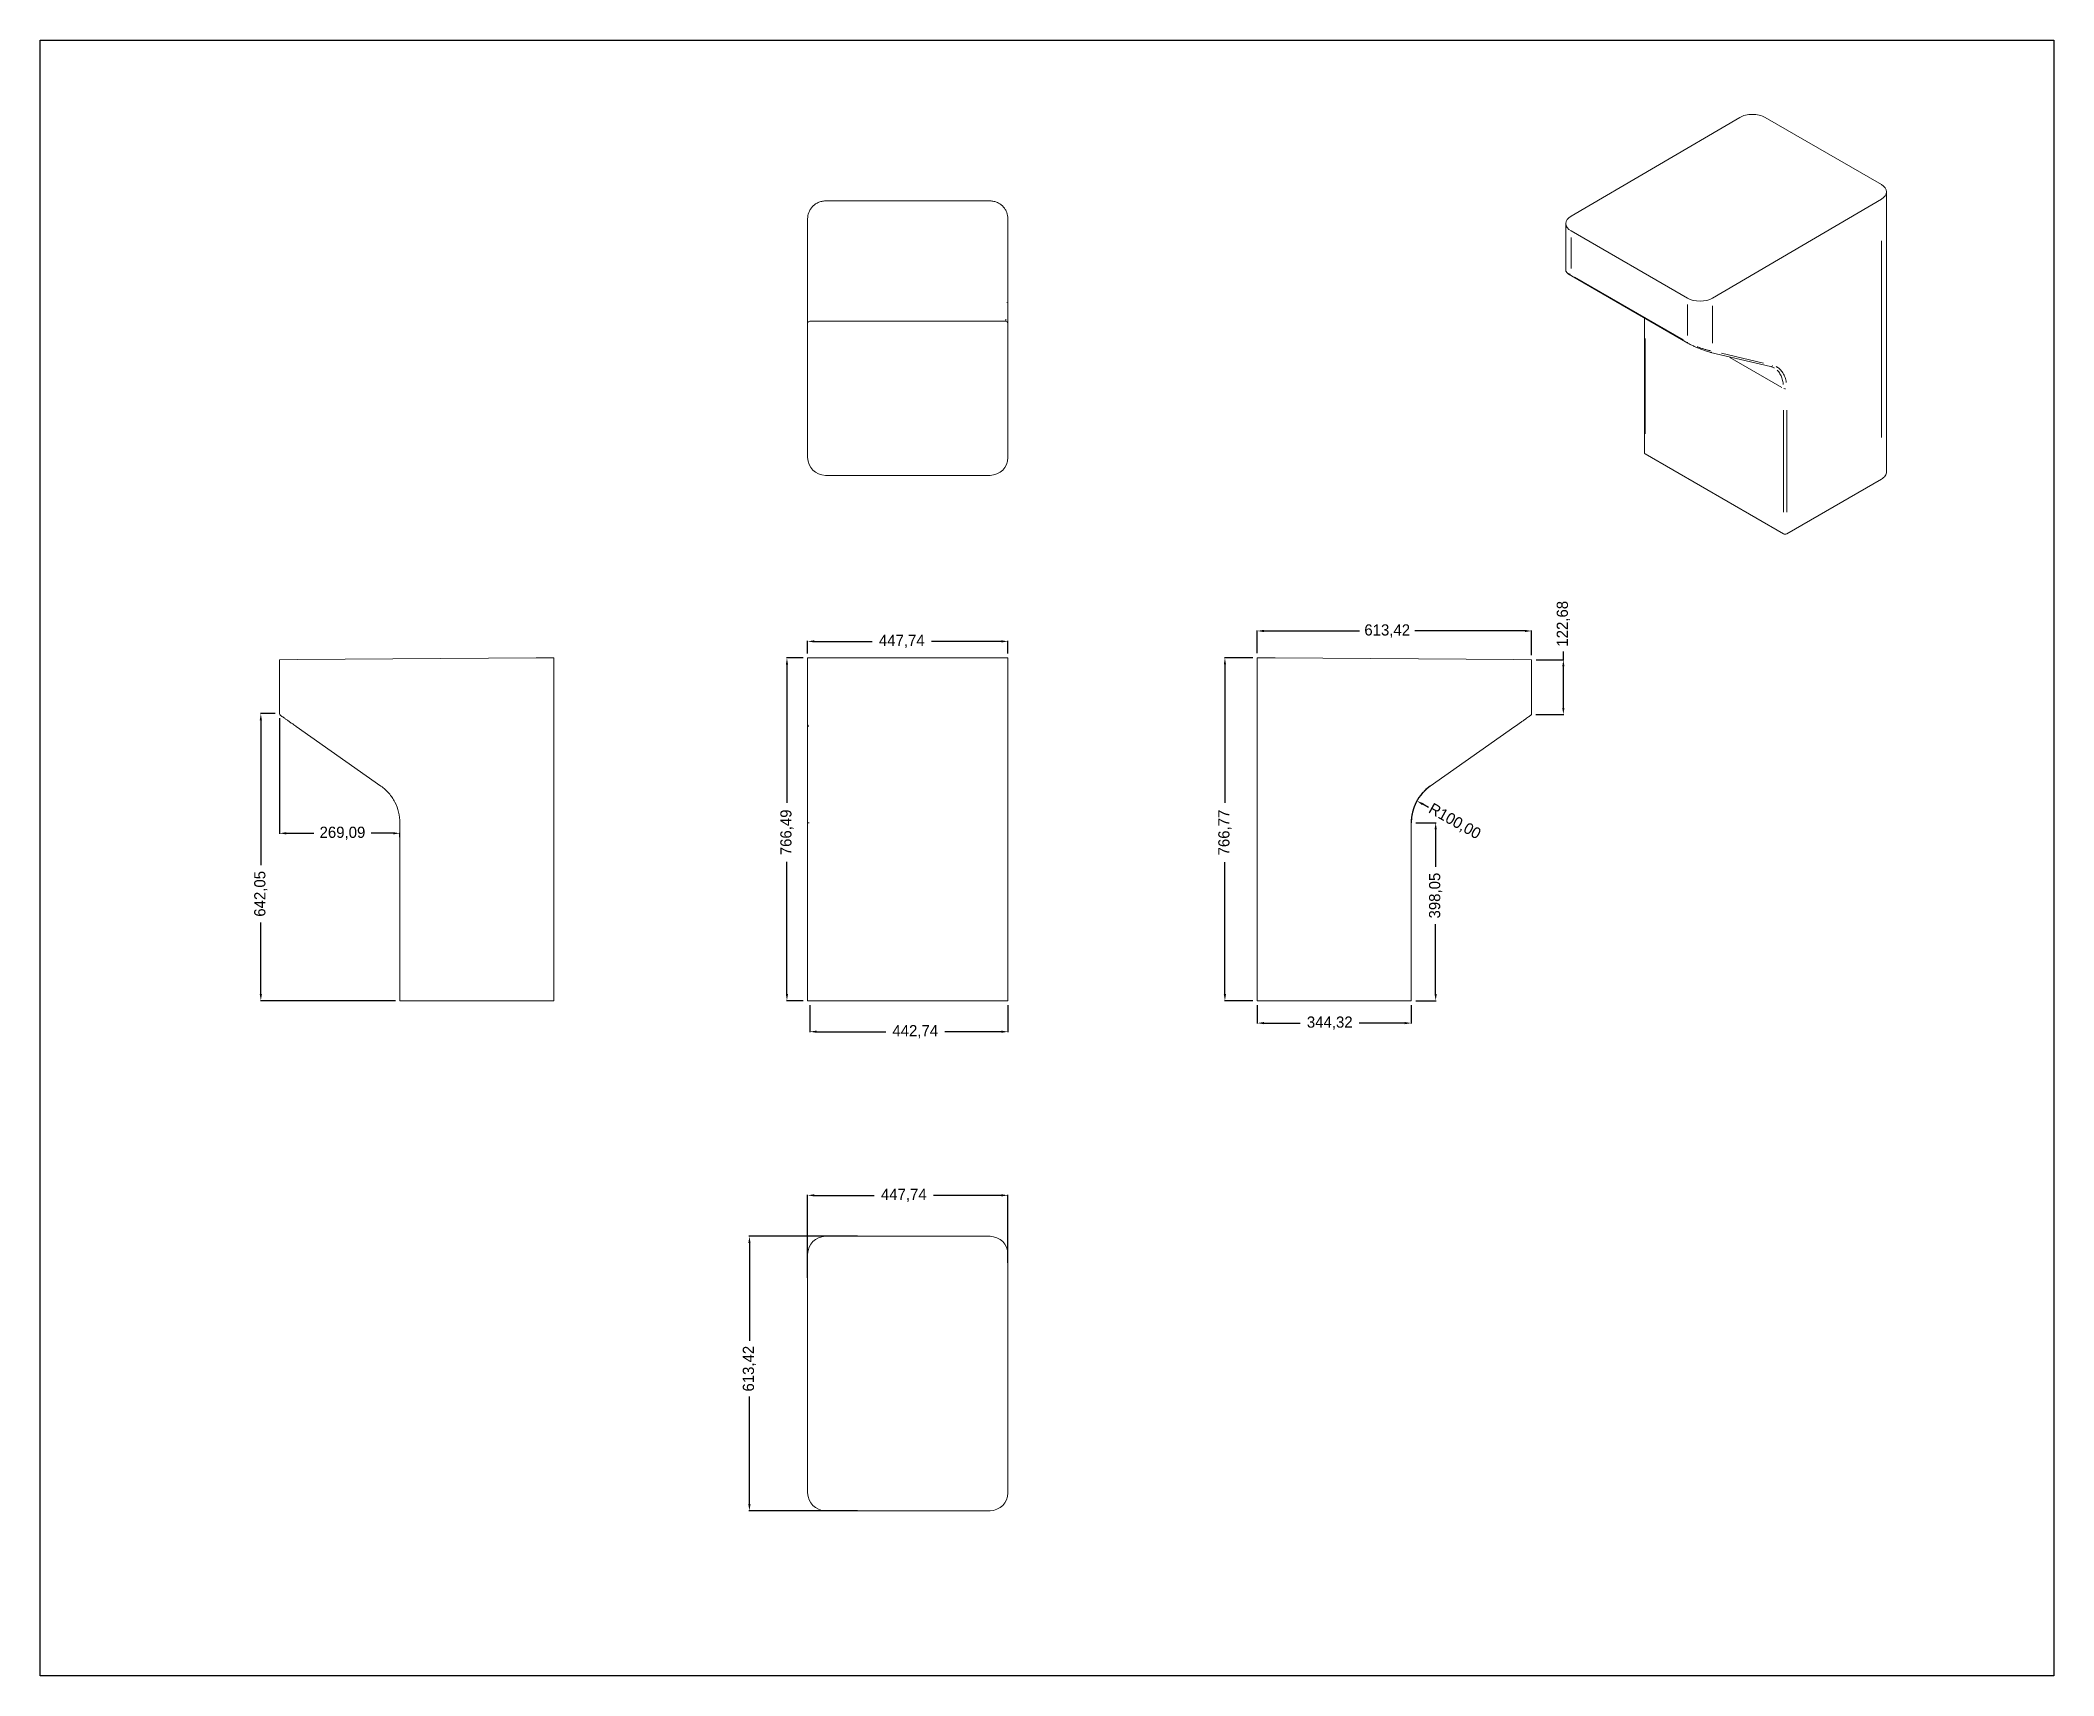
# Model space of a CAD drawing. Header units: millimetres. Extents: x 1819 to 6321, y 1509 to 5165.
import ezdxf

# ---------------------------------------------------------------- set-up
doc = ezdxf.new("R2010")
doc.units = ezdxf.units.MM
doc.header["$PDSIZE"] = -1
doc.dimstyles.new('ISO-25', dxfattribs={"dimtxt": 2.5, "dimasz": 2.5, "dimexe": 1.25, "dimexo": 0.625, "dimtad": 1, "dimtxsty": 'Standard', "dimcen": 2.5, "dimadec": 0, "dimazin": 0, "dimtfac": 1, "dimtmove": 0, "dimatfit": 3, "dimfxl": 1, "dimarcsym": 0})

# ---------------------------------------------------------------- blocks, each defined once
blk = doc.blocks.new('*D1')
at = {"color": 0, "lineweight": -2}
for p, q in [((3524.8, 3784.7), (3487.5, 3784.7)), ((3488.5, 3769.7), (3488.5, 3460.8)), ((3488.5, 3033.2), (3488.5, 3328.6)), ((3524.8, 3018.2), (3487.5, 3018.2))]:
    blk.add_line(p, q, dxfattribs=at)
at = {"color": 0}
for points in [[(3486, 3769.7), (3491, 3769.7), (3488.5, 3784.7)], [(3486, 3033.2), (3491, 3033.2), (3488.5, 3018.2)]]:
    blk.add_solid(points, dxfattribs=at)
at = {"layer": 'Defpoints', "color": 0}
for p in [(3534.8, 3784.7), (3488.5, 3018.2), (3534.8, 3018.2)]:
    blk.add_point(p, dxfattribs=at)
at = {"color": 0, "insert": (3488.5, 3394.7), "char_height": 25, "attachment_point": 5, "rotation": 90}
blk.add_mtext('766,49', dxfattribs=at)
blk = doc.blocks.new('*D2')
at = {"color": 0, "lineweight": -2}
for p, q in [((3534.8, 3794.7), (3534.8, 3822.6)), ((3549.8, 3821.6), (3679.2, 3821.6)), ((3967.6, 3821.6), (3811.4, 3821.6)), ((3982.6, 3794.7), (3982.6, 3822.6))]:
    blk.add_line(p, q, dxfattribs=at)
at = {"color": 0}
for points in [[(3549.8, 3824.1), (3549.8, 3819.1), (3534.8, 3821.6)], [(3967.6, 3824.1), (3967.6, 3819.1), (3982.6, 3821.6)]]:
    blk.add_solid(points, dxfattribs=at)
at = {"layer": 'Defpoints', "color": 0}
for p in [(3534.8, 3821.6), (3534.8, 3784.7), (3982.6, 3784.7)]:
    blk.add_point(p, dxfattribs=at)
at = {"color": 0, "insert": (3745.3, 3821.6), "char_height": 25, "attachment_point": 5}
blk.add_mtext('447,74', dxfattribs=at)
blk = doc.blocks.new('*D3')
at = {"color": 0, "lineweight": -2}
for p, q in [((4530, 3785), (4466.7, 3785)), ((4467.7, 3770), (4467.7, 3460.4)), ((4467.7, 3033.2), (4467.7, 3328.2)), ((4530, 3018.2), (4466.7, 3018.2))]:
    blk.add_line(p, q, dxfattribs=at)
at = {"color": 0}
for points in [[(4465.2, 3770), (4470.2, 3770), (4467.7, 3785)], [(4465.2, 3033.2), (4470.2, 3033.2), (4467.7, 3018.2)]]:
    blk.add_solid(points, dxfattribs=at)
at = {"layer": 'Defpoints', "color": 0}
for p in [(4540, 3785), (4467.7, 3018.2), (4540, 3018.2)]:
    blk.add_point(p, dxfattribs=at)
at = {"color": 0, "insert": (4467.7, 3394.3), "char_height": 25, "attachment_point": 5, "rotation": 90}
blk.add_mtext('766,77', dxfattribs=at)
blk = doc.blocks.new('*D4')
at = {"color": 0, "lineweight": -2}
for p, q in [((4540, 3795), (4540, 3845.9)), ((4555, 3844.9), (4768.7, 3844.9)), ((5138.4, 3844.9), (4892.5, 3844.9)), ((5153.4, 3790.6), (5153.4, 3845.9))]:
    blk.add_line(p, q, dxfattribs=at)
at = {"color": 0}
for points in [[(4555, 3847.4), (4555, 3842.4), (4540, 3844.9)], [(5138.4, 3847.4), (5138.4, 3842.4), (5153.4, 3844.9)]]:
    blk.add_solid(points, dxfattribs=at)
at = {"layer": 'Defpoints', "color": 0}
for p in [(4540, 3844.9), (4540, 3785), (5153.4, 3780.6)]:
    blk.add_point(p, dxfattribs=at)
at = {"color": 0, "insert": (4830.6, 3844.9), "char_height": 25, "attachment_point": 5}
blk.add_mtext('613,42', dxfattribs=at)
blk = doc.blocks.new('*D5')
at = {"color": 0, "lineweight": -2}
for p, q in [((4540, 3008.2), (4540, 2967.3)), ((4884.3, 3008.2), (4884.3, 2967.3)), ((4555, 2968.3), (4635.9, 2968.3)), ((4869.3, 2968.3), (4768.2, 2968.3))]:
    blk.add_line(p, q, dxfattribs=at)
at = {"color": 0}
for points in [[(4555, 2970.8), (4555, 2965.8), (4540, 2968.3)], [(4869.3, 2970.8), (4869.3, 2965.8), (4884.3, 2968.3)]]:
    blk.add_solid(points, dxfattribs=at)
at = {"layer": 'Defpoints', "color": 0}
for p in [(4540, 3018.2), (4884.3, 3018.2), (4540, 2968.3)]:
    blk.add_point(p, dxfattribs=at)
at = {"color": 0, "insert": (4702.1, 2968.3), "char_height": 25, "attachment_point": 5}
blk.add_mtext('344,32', dxfattribs=at)
blk = doc.blocks.new('*D6')
at = {"color": 0, "lineweight": -2}
for p, q in [((5224.4, 3780.6), (5224.4, 3799)), ((5163.4, 3780.6), (5225.4, 3780.6)), ((5224.4, 3673), (5224.4, 3765.6)), ((5162.8, 3658), (5225.4, 3658))]:
    blk.add_line(p, q, dxfattribs=at)
at = {"color": 0}
for points in [[(5221.9, 3765.6), (5226.9, 3765.6), (5224.4, 3780.6)], [(5221.9, 3673), (5226.9, 3673), (5224.4, 3658)]]:
    blk.add_solid(points, dxfattribs=at)
at = {"layer": 'Defpoints', "color": 0}
for p in [(5153.4, 3780.6), (5152.8, 3658), (5224.4, 3658)]:
    blk.add_point(p, dxfattribs=at)
at = {"color": 0, "insert": (5224.4, 3861), "char_height": 25, "attachment_point": 5, "rotation": 90}
blk.add_mtext('122,68', dxfattribs=at)
blk = doc.blocks.new('*D7')
at = {"color": 0, "lineweight": -2}
for p, q in [((4894.3, 3416.3), (4939.9, 3416.3)), ((4938.9, 3401.3), (4938.9, 3317.4)), ((4938.9, 3033.2), (4938.9, 3189.3)), ((4894.3, 3018.2), (4939.9, 3018.2))]:
    blk.add_line(p, q, dxfattribs=at)
at = {"color": 0}
for points in [[(4936.4, 3401.3), (4941.4, 3401.3), (4938.9, 3416.3)], [(4936.4, 3033.2), (4941.4, 3033.2), (4938.9, 3018.2)]]:
    blk.add_solid(points, dxfattribs=at)
at = {"layer": 'Defpoints', "color": 0}
for p in [(4884.3, 3416.3), (4938.9, 3416.3), (4884.3, 3018.2)]:
    blk.add_point(p, dxfattribs=at)
at = {"color": 0, "insert": (4938.9, 3253.3), "char_height": 25, "attachment_point": 5, "rotation": 90}
blk.add_mtext('398,05', dxfattribs=at)
blk = doc.blocks.new('*D8')
at = {"color": 0, "lineweight": -2}
for p, q in [((2354.1, 3650.3), (2354.1, 3391.6)), ((2369.1, 3392.6), (2430.6, 3392.6)), ((2608.2, 3392.6), (2558.7, 3392.6)), ((2623.2, 3384), (2623.2, 3393.6))]:
    blk.add_line(p, q, dxfattribs=at)
at = {"color": 0}
for points in [[(2369.1, 3395.1), (2369.1, 3390.1), (2354.1, 3392.6)], [(2608.2, 3395.1), (2608.2, 3390.1), (2623.2, 3392.6)]]:
    blk.add_solid(points, dxfattribs=at)
at = {"layer": 'Defpoints', "color": 0}
for p in [(2354.1, 3660.3), (2623.2, 3392.6), (2623.2, 3374)]:
    blk.add_point(p, dxfattribs=at)
at = {"color": 0, "insert": (2494.7, 3392.6), "char_height": 25, "attachment_point": 5}
blk.add_mtext('269,09', dxfattribs=at)
blk = doc.blocks.new('*D9')
at = {"color": 0, "lineweight": -2}
for p, q in [((3534.8, 2399.2), (3534.8, 2584.3)), ((3549.8, 2583.3), (3683.7, 2583.3)), ((3967.6, 2583.3), (3815.9, 2583.3)), ((3982.6, 2432.6), (3982.6, 2584.3))]:
    blk.add_line(p, q, dxfattribs=at)
at = {"color": 0}
for points in [[(3549.8, 2585.8), (3549.8, 2580.8), (3534.8, 2583.3)], [(3967.6, 2585.8), (3967.6, 2580.8), (3982.6, 2583.3)]]:
    blk.add_solid(points, dxfattribs=at)
at = {"layer": 'Defpoints', "color": 0}
for p in [(3534.8, 2583.3), (3534.8, 2389.2), (3982.6, 2422.6)]:
    blk.add_point(p, dxfattribs=at)
at = {"color": 0, "insert": (3749.8, 2583.3), "char_height": 25, "attachment_point": 5}
blk.add_mtext('447,74', dxfattribs=at)
blk = doc.blocks.new('*D10')
at = {"color": 0, "lineweight": -2}
for p, q in [((3646.6, 2491.7), (3403.6, 2491.7)), ((3404.6, 2476.7), (3404.6, 2257.7)), ((3404.6, 1893.3), (3404.6, 2133.8)), ((3646.6, 1878.3), (3403.6, 1878.3))]:
    blk.add_line(p, q, dxfattribs=at)
at = {"color": 0}
for points in [[(3402.1, 2476.7), (3407.1, 2476.7), (3404.6, 2491.7)], [(3402.1, 1893.3), (3407.1, 1893.3), (3404.6, 1878.3)]]:
    blk.add_solid(points, dxfattribs=at)
at = {"layer": 'Defpoints', "color": 0}
for p in [(3656.6, 2491.7), (3404.6, 1878.3), (3656.6, 1878.3)]:
    blk.add_point(p, dxfattribs=at)
at = {"color": 0, "insert": (3404.6, 2195.8), "char_height": 25, "attachment_point": 5, "rotation": 90}
blk.add_mtext('613,42', dxfattribs=at)
blk = doc.blocks.new('*D11')
at = {"color": 0, "lineweight": -2}
blk.add_line((4923.2, 3450.4), (4910.1, 3457.7), dxfattribs=at)
at = {"color": 0}
blk.add_solid([(4911.3, 3459.9), (4908.9, 3455.5), (4897, 3465)], dxfattribs=at)
at = {"layer": 'Defpoints', "color": 0}
for p in [(4897, 3465), (4984.3, 3416.3)]:
    blk.add_point(p, dxfattribs=at)
at = {"color": 0, "insert": (4980.9, 3418.2), "char_height": 25, "attachment_point": 5, "rotation": 330.8118}
blk.add_mtext('R100,00', dxfattribs=at)
blk = doc.blocks.new('*D12')
at = {"color": 0, "lineweight": -2}
for p, q in [((2344.1, 3660.3), (2311.2, 3660.3)), ((2312.2, 3645.3), (2312.2, 3321.3)), ((2312.2, 3033.2), (2312.2, 3193.3)), ((2613.2, 3018.2), (2311.2, 3018.2))]:
    blk.add_line(p, q, dxfattribs=at)
at = {"color": 0}
for points in [[(2309.7, 3645.3), (2314.7, 3645.3), (2312.2, 3660.3)], [(2309.7, 3033.2), (2314.7, 3033.2), (2312.2, 3018.2)]]:
    blk.add_solid(points, dxfattribs=at)
at = {"layer": 'Defpoints', "color": 0}
for p in [(2312.2, 3660.3), (2354.1, 3660.3), (2623.2, 3018.2)]:
    blk.add_point(p, dxfattribs=at)
at = {"color": 0, "insert": (2312.2, 3257.3), "char_height": 25, "attachment_point": 5, "rotation": 90}
blk.add_mtext('642,05', dxfattribs=at)
blk = doc.blocks.new('*D13')
at = {"color": 0, "lineweight": -2}
for p, q in [((3539.8, 3008.2), (3539.8, 2948.1)), ((3982.6, 3008.2), (3982.6, 2948.1)), ((3554.8, 2949.1), (3709.3, 2949.1)), ((3967.6, 2949.1), (3841.5, 2949.1))]:
    blk.add_line(p, q, dxfattribs=at)
at = {"color": 0}
for points in [[(3554.8, 2951.6), (3554.8, 2946.6), (3539.8, 2949.1)], [(3967.6, 2951.6), (3967.6, 2946.6), (3982.6, 2949.1)]]:
    blk.add_solid(points, dxfattribs=at)
at = {"layer": 'Defpoints', "color": 0}
for p in [(3539.8, 3018.2), (3982.6, 3018.2), (3982.6, 2949.1)]:
    blk.add_point(p, dxfattribs=at)
at = {"color": 0, "insert": (3775.4, 2949.1), "char_height": 25, "attachment_point": 5}
blk.add_mtext('442,74', dxfattribs=at)

msp = doc.modelspace()

# ---------------------------------------------------------------- linework, layer by layer
at = {"color": 7, "linetype": 'Continuous', "lineweight": 15}
for p, q in [((5618.805, 4992.787), (5241.623, 4771.962)), ((5935.405, 4842.904), (5675.373, 4993.018)), ((5947.121, 4200.477), (5947.121, 4826.509)), ((3574.821, 4806.192), (3942.561, 4806.192)), ((5558.223, 4589.193), (5935.405, 4810.017)), ((3534.821, 4576.638), (3534.821, 4766.192)), ((3982.561, 4766.192), (3982.561, 4576.638)), ((5229.907, 4755.471), (5229.907, 4651.194)), ((5501.655, 4588.962), (5241.623, 4739.075)), ((5242.659, 4638.492), (5502.69, 4488.378)), ((3534.821, 4232.776), (3534.821, 4532.099)), ((3539.821, 4537.099), (3977.561, 4537.099)), ((3982.561, 4532.099), (3982.561, 4232.776)), ((5405.687, 4544.377), (5405.687, 4242.693)), ((5502.69, 4488.378), (5502.746, 4488.347)), ((5553.539, 4467.714), (5687.574, 4436.08)), ((5695.945, 4432.739), (5695.77, 4432.852)), ((5407.151, 4240.652), (5716.681, 4061.964)), ((3942.561, 4192.776), (3574.821, 4192.776)), ((5723.752, 4061.964), (5935.405, 4184.149)), ((2394.099, 3780.928), (2927.515, 3784.702)), ((2927.515, 3784.702), (2967.515, 3784.985)), ((2967.515, 3784.985), (2967.515, 3018.215)), ((3534.821, 3784.702), (3534.821, 3780.928)), ((3942.561, 3784.985), (3574.821, 3784.985)), ((3982.561, 3780.928), (3982.561, 3784.702)), ((4539.976, 3018.215), (4539.976, 3784.985)), ((4539.976, 3784.985), (4579.976, 3784.702)), ((4579.976, 3784.702), (5113.392, 3780.928)), ((2354.099, 3780.645), (2394.099, 3780.928)), ((2354.099, 3660.266), (2354.099, 3780.645)), ((3534.821, 3635.616), (3534.821, 3780.928)), ((3982.561, 3780.928), (3982.561, 3635.616)), ((5113.392, 3780.928), (5153.392, 3780.645)), ((5153.392, 3780.645), (5153.392, 3660.266)), ((2580.774, 3498.025), (2391.22, 3631.528)), ((3534.821, 3502.113), (3534.821, 3635.616)), ((3982.561, 3635.616), (3982.561, 3502.113)), ((5116.271, 3631.528), (4926.717, 3498.025)), ((2623.192, 3018.215), (2623.192, 3416.267)), ((3534.821, 3018.215), (3534.821, 3416.267)), ((3982.561, 3416.267), (3982.561, 3018.215)), ((4884.299, 3416.267), (4884.299, 3018.215)), ((2628.192, 3018.215), (2623.192, 3018.215)), ((2628.192, 3018.215), (2927.515, 3018.215)), ((2967.515, 3018.215), (2927.515, 3018.215)), ((3539.821, 3018.215), (3534.821, 3018.215)), ((3539.821, 3018.215), (3977.561, 3018.215)), ((3982.561, 3018.215), (3977.561, 3018.215)), ((4579.976, 3018.215), (4539.976, 3018.215)), ((4579.976, 3018.215), (4879.299, 3018.215)), ((4884.299, 3018.215), (4879.299, 3018.215)), ((3942.561, 2491.733), (3574.821, 2491.733)), ((3534.821, 2451.733), (3534.821, 1918.317)), ((3982.561, 1918.317), (3982.561, 2451.733)), ((3942.561, 1878.317), (3574.821, 1878.317))]:
    msp.add_line(p, q, dxfattribs=at)
at = {"color": 8, "linetype": 'Continuous', "lineweight": 15}
for p, q in [((3942.561, 4806.173), (3942.561, 4805.873)), ((5241.623, 4724.472), (5241.623, 4655.383)), ((5935.405, 4277.128), (5935.405, 4717.038)), ((5249.891, 4636.008), (5493.387, 4495.441)), ((5501.655, 4505.27), (5501.655, 4574.359)), ((5558.223, 4571.565), (5558.223, 4488.167)), ((5407.151, 4498.536), (5407.151, 4285.648)), ((5578.301, 4465.801), (5672.18, 4443.644)), ((5596.9, 4456.138), (5712.747, 4389.261)), ((5695.752, 4432.863), (5695.665, 4432.919)), ((5716.681, 4110.25), (5716.681, 4338.704)), ((5723.752, 4338.704), (5723.752, 4110.25)), ((3534.974, 3416.267), (3537.907, 3416.267))]:
    msp.add_line(p, q, dxfattribs=at)
msp.add_lwpolyline([(1819.068, 5165.377), (6320.79, 5165.377), (6320.79, 1509.436), (1819.068, 1509.436)], close=True)
at = {"color": 7, "linetype": 'Continuous', "lineweight": 15, "flags": 128}
for points in [[(5242.659, 4638.492), (5242.495, 4638.599), (5242.346, 4638.724)], [(5947.121, 4200.477), (5946.928, 4198.214), (5946.353, 4195.972), (5945.399, 4193.774), (5944.076, 4191.64), (5942.398, 4189.592), (5940.38, 4187.648), (5938.042, 4185.828), (5935.405, 4184.149)]]:
    msp.add_lwpolyline(points, dxfattribs=at)
at = {"color": 8, "linetype": 'Continuous', "lineweight": 15}
for centre, radius, start, end in [((5244.163, 4640.47), 2.52, 183.675555, 217.215707), ((3979.602, 4576.034), 3.087, 21.763488, 76.17931), ((5504.187, 4490.344), 2.511, 183.198683, 220.197462), ((5687.951, 4440.431), 4.508, 293.979109, 330.211319), ((5720.141, 4393.506), 7.381, 247.825648, 278.188537)]:
    msp.add_arc(centre, radius, start, end, dxfattribs=at)
at = {"color": 7, "linetype": 'Continuous', "lineweight": 15}
for centre, radius, start, end in [((3539.821, 4532.099), 5, 90, 180.000001), ((3977.561, 4532.099), 5, 359.999999, 90), ((3574.821, 4232.776), 40, 180, 270), ((3942.561, 4232.776), 40, 270, 0), ((5408.189, 4242.942), 2.515, 185.694798, 245.625342), ((5720.216, 4068.788), 7.685, 242.609672, 297.390328), ((2359.099, 3660.266), 5, 180, 234.842922), ((5148.392, 3660.266), 5, 305.157078, 360), ((3574.821, 2451.733), 40, 90, 180), ((3942.561, 2451.733), 40, 0, 90), ((3574.821, 1918.317), 40, 180, 270), ((3942.561, 1918.317), 40, 270, 0)]:
    msp.add_arc(centre, radius, start, end, dxfattribs=at)
msp.add_arc((4984.299, 3416.267), 100, 125.157078, 179.999987)
for centre, major_axis, ratio, start_param, end_param in [((5647.089, 4976.458), (40, 0.247), 0.5813583, 0.78181065, 2.35260698), ((5907.121, 4826.345), (40, 0.247), 0.5813583, 5.49419963, 7.06499596), ((5269.907, 4755.634), (40, 0.247), 0.5813583, 2.35260698, 3.92340331), ((5529.939, 4605.521), (40, 0.247), 0.5813583, 3.92340331, 5.49419963), ((3574.821, 3784.702), (40, 0), 0.00707547, 1.57079633, 3.14159265), ((3942.561, 3784.702), (40, 0), 0.00707547, 0, 1.57079633)]:
    msp.add_ellipse(centre, major_axis=major_axis, ratio=ratio, start_param=start_param, end_param=end_param, dxfattribs=at)
for points, knots in [([(3574.821, 4806.192), (3571.897, 4806.191), (3568.991, 4805.87), (3564.765, 4804.934), (3563.379, 4804.547), (3560.679, 4803.637), (3559.366, 4803.113), (3555.557, 4801.359), (3553.191, 4799.944), (3548.861, 4796.742), (3546.9, 4794.955), (3543.431, 4791.122), (3541.918, 4789.074), (3539.326, 4784.8), (3538.248, 4782.574), (3535.67, 4775.736), (3534.824, 4770.961), (3534.821, 4766.192)], [0, 0, 0, 0, 0.125, 0.125, 0.1875, 0.1875, 0.25, 0.25, 0.375, 0.375, 0.5, 0.5, 0.625, 0.625, 0.75, 0.75, 1, 1, 1, 1]), ([(3982.561, 4766.192), (3982.558, 4770.961), (3981.712, 4775.736), (3979.134, 4782.574), (3978.056, 4784.8), (3975.464, 4789.074), (3973.951, 4791.122), (3970.482, 4794.955), (3968.521, 4796.742), (3964.191, 4799.944), (3961.825, 4801.359), (3958.016, 4803.113), (3956.703, 4803.637), (3954.003, 4804.547), (3952.617, 4804.934), (3948.391, 4805.87), (3945.484, 4806.191), (3942.561, 4806.192)], [0, 0, 0, 0, 0.25, 0.25, 0.375, 0.375, 0.5, 0.5, 0.625, 0.625, 0.75, 0.75, 0.8125, 0.8125, 0.875, 0.875, 1, 1, 1, 1]), ([(5229.905, 4651.216), (5229.918, 4650.936), (5229.95, 4650.26), (5230.192, 4649.339), (5230.681, 4648.21), (5231.563, 4646.895), (5232.981, 4645.334), (5234.851, 4643.716), (5237.066, 4642.073), (5239.446, 4640.471), (5241.358, 4639.319), (5242.347, 4638.723)], [0, 0, 0, 0, 0.05139941, 0.12420248, 0.21843188, 0.33377693, 0.46985475, 0.62663649, 0.7425323, 0.86694717, 1, 1, 1, 1]), ([(3534.821, 4532.099), (3534.821, 4532.1), (3534.821, 4532.101), (3534.821, 4532.116), (3534.821, 4532.14), (3534.821, 4532.176), (3534.821, 4532.223), (3534.821, 4532.28), (3534.821, 4532.347), (3534.821, 4532.425), (3534.821, 4532.514), (3534.821, 4532.614), (3534.821, 4532.724), (3534.821, 4532.925), (3534.821, 4533.254), (3534.821, 4533.77), (3534.821, 4534.379), (3534.821, 4535.312), (3534.821, 4536.706), (3534.821, 4538.734), (3534.821, 4541.113), (3534.821, 4543.836), (3534.821, 4546.898), (3534.821, 4550.284), (3534.821, 4553.979), (3534.821, 4557.969), (3534.821, 4561.53), (3534.821, 4564.511), (3534.821, 4566.812), (3534.821, 4569.176), (3534.821, 4571.198), (3534.821, 4572.845), (3534.821, 4574.095), (3534.821, 4575.358), (3534.821, 4576.211), (3534.821, 4576.638)], [0, 0, 0, 0, 0.010388179, 0.02077809, 0.03117081, 0.041567417, 0.051968988, 0.062376598, 0.072791318, 0.083214221, 0.093646373, 0.104088842, 0.114542688, 0.12500897, 0.156237999, 0.187512465, 0.218753057, 0.250020277, 0.31252274, 0.375022543, 0.437516468, 0.500004746, 0.562493024, 0.62498695, 0.687486752, 0.749989215, 0.812490102, 0.843759093, 0.874993597, 0.906269529, 0.937493841, 0.953146037, 0.968778692, 0.984395459, 1, 1, 1, 1]), ([(3982.561, 4576.638), (3982.561, 4576.354), (3982.561, 4575.785), (3982.561, 4574.94), (3982.561, 4574.101), (3982.561, 4573.268), (3982.561, 4572.441), (3982.561, 4571.619), (3982.561, 4570.804), (3982.561, 4569.995), (3982.561, 4569.193), (3982.561, 4568.396), (3982.561, 4567.605), (3982.561, 4566.302), (3982.561, 4564.511), (3982.561, 4562.275), (3982.561, 4560.105), (3982.561, 4557.305), (3982.561, 4553.979), (3982.561, 4550.284), (3982.561, 4546.898), (3982.561, 4543.836), (3982.561, 4541.113), (3982.561, 4538.734), (3982.561, 4536.706), (3982.561, 4535.034), (3982.561, 4533.943), (3982.561, 4533.254), (3982.561, 4532.831), (3982.561, 4532.501), (3982.561, 4532.305), (3982.561, 4532.196), (3982.561, 4532.139), (3982.561, 4532.104), (3982.561, 4532.101), (3982.561, 4532.099)], [0, 0, 0, 0, 0.01038818, 0.02077809, 0.03117081, 0.04156742, 0.05196899, 0.0623766, 0.07279132, 0.08321422, 0.09364637, 0.10408884, 0.11454269, 0.12500897, 0.156238, 0.18751246, 0.21875306, 0.25002028, 0.31252274, 0.37502254, 0.43751647, 0.50000475, 0.56249302, 0.62498695, 0.68748675, 0.74998922, 0.8124901, 0.84375909, 0.8749936, 0.90626953, 0.93749384, 0.95314604, 0.96877869, 0.98439546, 1, 1, 1, 1]), ([(5502.629, 4488.416), (5503.71, 4487.804), (5505.856, 4486.59), (5509.447, 4484.714), (5513.163, 4482.867), (5516.958, 4481.075), (5520.751, 4479.362), (5524.493, 4477.744), (5528.141, 4476.231), (5532.042, 4474.681), (5536.125, 4473.139), (5540.299, 4471.653), (5544.772, 4470.166), (5549.393, 4468.76), (5552.318, 4468.03), (5553.757, 4467.671)], [0, 0, 0, 0, 0.07018438, 0.13932124, 0.20751087, 0.27450484, 0.34044246, 0.40543765, 0.46942218, 0.53229923, 0.61455015, 0.69508971, 0.77388943, 0.88881828, 1, 1, 1, 1]), ([(5687.537, 4436.089), (5689.013, 4435.69), (5691.962, 4434.892), (5694.613, 4433.491), (5695.938, 4432.791)], [0, 0, 0, 0, 0.50020405, 1, 1, 1, 1]), ([(2391.22, 3631.528), (2391.029, 3631.662), (2390.648, 3631.931), (2390.076, 3632.333), (2389.506, 3632.735), (2388.937, 3633.136), (2388.368, 3633.536), (2387.801, 3633.936), (2387.235, 3634.335), (2386.67, 3634.733), (2386.106, 3635.13), (2385.543, 3635.526), (2384.131, 3636.521), (2381.891, 3638.098), (2378.858, 3640.234), (2375.906, 3642.313), (2373.035, 3644.336), (2370.294, 3646.266), (2367.684, 3648.104), (2365.263, 3649.81), (2363.043, 3651.373), (2361.069, 3652.763), (2359.371, 3653.959), (2358.225, 3654.766), (2357.489, 3655.284), (2357.031, 3655.607), (2356.671, 3655.861), (2356.455, 3656.013), (2356.333, 3656.099), (2356.268, 3656.144), (2356.228, 3656.173), (2356.222, 3656.177), (2356.22, 3656.179)], [0, 0, 0, 0, 0.01143186, 0.02284475, 0.03424064, 0.04562154, 0.05698944, 0.06834635, 0.07969428, 0.09103526, 0.1023713, 0.11370443, 0.12503667, 0.18779382, 0.25003262, 0.31288953, 0.37505659, 0.43816553, 0.50000511, 0.56303684, 0.62506287, 0.68754671, 0.74995955, 0.81243429, 0.84382306, 0.87501128, 0.90630377, 0.93748479, 0.9531327, 0.96875633, 0.98437299, 1, 1, 1, 1]), ([(5116.271, 3631.528), (5120.444, 3634.467), (5124.622, 3637.409), (5130.605, 3641.624), (5132.553, 3642.995), (5136.292, 3645.629), (5138.085, 3646.891), (5141.439, 3649.254), (5143.002, 3650.355), (5145.804, 3652.328), (5147.042, 3653.2), (5148.577, 3654.281), (5149.035, 3654.604), (5149.832, 3655.165), (5150.17, 3655.403), (5150.99, 3655.98), (5151.271, 3656.178), (5151.271, 3656.179)], [0, 0, 0, 0, 0.25, 0.25, 0.375, 0.375, 0.5, 0.5, 0.625, 0.625, 0.75, 0.75, 0.8125, 0.8125, 0.875, 0.875, 1, 1, 1, 1]), ([(2623.192, 3416.267), (2623.192, 3424.244), (2622.233, 3432.22), (2618.452, 3447.719), (2615.63, 3455.24), (2608.283, 3469.401), (2603.758, 3476.039), (2593.264, 3488.055), (2587.295, 3493.432), (2580.774, 3498.025)], [0, 0, 0, 0, 0.25, 0.25, 0.5, 0.5, 0.75, 0.75, 1, 1, 1, 1]), ([(3534.821, 3416.267), (3534.821, 3416.615), (3534.821, 3417.311), (3534.821, 3418.355), (3534.821, 3419.4), (3534.821, 3420.444), (3534.821, 3421.488), (3534.821, 3422.533), (3534.821, 3423.577), (3534.821, 3424.622), (3534.821, 3425.666), (3534.821, 3426.711), (3534.821, 3427.756), (3534.821, 3429.491), (3534.821, 3431.914), (3534.821, 3435.012), (3534.821, 3438.094), (3534.821, 3442.177), (3534.821, 3447.227), (3534.821, 3453.175), (3534.821, 3458.991), (3534.821, 3464.654), (3534.821, 3470.142), (3534.821, 3475.436), (3534.821, 3480.52), (3534.821, 3485.375), (3534.821, 3489.217), (3534.821, 3492.159), (3534.821, 3494.297), (3534.821, 3496.365), (3534.821, 3498.029), (3534.821, 3499.322), (3534.821, 3500.273), (3534.821, 3501.206), (3534.821, 3501.811), (3534.821, 3502.113)], [0, 0, 0, 0, 0.010388179, 0.02077809, 0.03117081, 0.041567417, 0.051968988, 0.062376598, 0.072791318, 0.083214221, 0.093646373, 0.104088842, 0.114542688, 0.12500897, 0.156237999, 0.187512465, 0.218753057, 0.250020277, 0.31252274, 0.375022543, 0.437516468, 0.500004746, 0.562493024, 0.62498695, 0.687486752, 0.749989215, 0.812490102, 0.843759093, 0.874993597, 0.906269529, 0.937493841, 0.953146037, 0.968778692, 0.984395459, 1, 1, 1, 1]), ([(3982.561, 3502.113), (3982.561, 3501.912), (3982.561, 3501.51), (3982.561, 3500.897), (3982.561, 3500.275), (3982.561, 3499.645), (3982.561, 3499.005), (3982.561, 3498.357), (3982.561, 3497.701), (3982.561, 3497.035), (3982.561, 3496.361), (3982.561, 3495.678), (3982.561, 3494.986), (3982.561, 3493.823), (3982.561, 3492.159), (3982.561, 3489.953), (3982.561, 3487.68), (3982.561, 3484.566), (3982.561, 3480.52), (3982.561, 3475.436), (3982.561, 3470.142), (3982.561, 3464.654), (3982.561, 3458.991), (3982.561, 3453.175), (3982.561, 3447.227), (3982.561, 3441.168), (3982.561, 3436.045), (3982.561, 3431.914), (3982.561, 3428.801), (3982.561, 3425.678), (3982.561, 3423.066), (3982.561, 3420.975), (3982.561, 3419.405), (3982.561, 3417.836), (3982.561, 3416.79), (3982.561, 3416.267)], [0, 0, 0, 0, 0.01038818, 0.02077809, 0.03117081, 0.04156742, 0.05196899, 0.0623766, 0.07279132, 0.08321422, 0.09364637, 0.10408884, 0.11454269, 0.12500897, 0.156238, 0.18751246, 0.21875306, 0.25002028, 0.31252274, 0.37502254, 0.43751647, 0.50000475, 0.56249302, 0.62498695, 0.68748675, 0.74998922, 0.8124901, 0.84375909, 0.8749936, 0.90626953, 0.93749384, 0.95314604, 0.96877869, 0.98439546, 1, 1, 1, 1]), ([(4926.717, 3498.025), (4920.196, 3493.432), (4914.227, 3488.055), (4903.733, 3476.039), (4899.208, 3469.401), (4891.861, 3455.24), (4889.039, 3447.719), (4885.258, 3432.22), (4884.299, 3424.244), (4884.299, 3416.267)], [0, 0, 0, 0, 0.25, 0.25, 0.5, 0.5, 0.75, 0.75, 1, 1, 1, 1])]:
    msp.add_open_spline(points, degree=3, knots=knots, dxfattribs=at)
at = {"color": 8, "linetype": 'Continuous', "lineweight": 15}
for points, knots in [([(5240.205, 4641.634), (5239.717, 4641.923), (5238.248, 4642.795), (5237.055, 4643.615), (5236.259, 4644.162)], [0, 0, 0, 0, 0.33197916, 1, 1, 1, 1]), ([(3977.561, 4537.586), (3977.561, 4537.816), (3977.561, 4538.324), (3977.561, 4539.829), (3977.561, 4541.374), (3977.561, 4542.146)], [0, 0, 0, 0, 0.29132137, 0.64566069, 1, 1, 1, 1]), ([(5553.257, 4471.375), (5553.081, 4471.409), (5552.212, 4471.577), (5550.617, 4471.921), (5548.515, 4472.406), (5545.982, 4473.035), (5543.001, 4473.833), (5539.388, 4474.884), (5535.721, 4476.031), (5532.255, 4477.19), (5529.156, 4478.283), (5526.402, 4479.292), (5524.582, 4479.995), (5523.684, 4480.342)], [0, 0, 0, 0, 0.02182977, 0.10810497, 0.18814049, 0.26194029, 0.38678327, 0.50296045, 0.62768239, 0.74516534, 0.83238387, 0.91730807, 1, 1, 1, 1]), ([(5554.2, 4467.64), (5554.439, 4467.644), (5554.958, 4467.654), (5555.759, 4467.908), (5556.275, 4468.238), (5556.533, 4468.402)], [0, 0, 0, 0, 0.29974132, 0.64987066, 1, 1, 1, 1]), ([(5700.458, 4435.844), (5700.759, 4435.708), (5702.535, 4434.907), (5705.467, 4432.868), (5709.208, 4429.724), (5712.543, 4425.988), (5715.483, 4421.746), (5717.999, 4417.001), (5720.071, 4411.787), (5721.731, 4406.169), (5722.45, 4402.099), (5722.81, 4400.064)], [0, 0, 0, 0, 0.02491999, 0.14683498, 0.26873274, 0.3906188, 0.51246355, 0.6343012, 0.75618725, 0.87809212, 1, 1, 1, 1]), ([(5716.146, 4396.169), (5716.037, 4397.269), (5715.726, 4400.412), (5714.725, 4405.233), (5713.187, 4410.613), (5711.201, 4415.57), (5708.799, 4420.08), (5706.021, 4424.156), (5703.851, 4426.451), (5702.766, 4427.598)], [0, 0, 0, 0, 0.08240814, 0.23534011, 0.38827209, 0.54120407, 0.69413605, 0.84706802, 1, 1, 1, 1]), ([(3534.997, 3634.86), (3535.036, 3634.606), (3535.118, 3634.076), (3535.621, 3633.362), (3536.252, 3632.698), (3536.807, 3632.362), (3537.085, 3632.194)], [0, 0, 0, 0, 0.23304151, 0.48512791, 0.74256396, 1, 1, 1, 1])]:
    msp.add_open_spline(points, degree=3, knots=knots, dxfattribs=at)

# ---------------------------------------------------------------- dimensions: what is measured, and where the dimension line sits
for base, p1, p2, picture, middle in [((5224.364, 3657.964), (5153.392, 3780.645), (5152.83, 3657.964), '*D6', (5224.364, 3860.954)), ((3488.498, 3018.215), (3534.821, 3784.702), (3534.821, 3018.215), '*D1', (3488.498, 3394.688)), ((4467.748, 3018.215), (4539.976, 3784.985), (4539.976, 3018.215), '*D3', (4467.748, 3394.258)), ((2312.199, 3660.266), (2623.192, 3018.215), (2354.099, 3660.266), '*D12', (2312.199, 3257.323)), ((4938.877, 3416.267), (4884.299, 3018.215), (4884.299, 3416.267), '*D7', (4938.877, 3253.341)), ((3404.589, 1878.317), (3656.555, 2491.733), (3656.555, 1878.317), '*D10', (3404.589, 2195.78))]:
    dim = msp.add_linear_dim(base=base, p1=p1, p2=p2, angle=90, dimstyle='ISO-25', override={"dimtxt": 25, "dimasz": 15, "dimexe": 1, "dimexo": 10, "dimgap": 1.524, "dimtad": 0, "dimzin": 0, "dimadec": 2, "dimtzin": 0})
    dim.commit()
    dim.dimension.update_dxf_attribs({"geometry": picture, "text_midpoint": middle, "dimtype": 160})
for base, p1, p2, picture, middle in [((3534.821, 3821.618), (3982.561, 3784.702), (3534.821, 3784.702), '*D2', (3745.272, 3821.618)), ((4539.976, 3844.852), (5153.392, 3780.645), (4539.976, 3784.985), '*D4', (4830.598, 3844.852)), ((2623.192, 3392.579), (2354.099, 3660.266), (2623.192, 3374.007), '*D8', (2494.666, 3392.579)), ((3982.561, 2949.052), (3539.821, 3018.215), (3982.561, 3018.215), '*D13', (3775.363, 2949.052)), ((4539.976, 2968.268), (4884.299, 3018.215), (4539.976, 3018.215), '*D5', (4702.052, 2968.268)), ((3534.821, 2583.282), (3982.561, 2422.554), (3534.821, 2389.184), '*D9', (3749.817, 2583.282))]:
    dim = msp.add_linear_dim(base=base, p1=p1, p2=p2, dimstyle='ISO-25', override={"dimtxt": 25, "dimasz": 15, "dimexe": 1, "dimexo": 10, "dimgap": 1.524, "dimtad": 0, "dimzin": 0, "dimadec": 2, "dimtzin": 0})
    dim.commit()
    dim.dimension.update_dxf_attribs({"geometry": picture, "text_midpoint": middle, "dimtype": 160})
dim = msp.add_radius_dim(center=(4984.299, 3416.267), mpoint=(4896.997, 3465.035), dimstyle='ISO-25', override={"dimtxt": 25, "dimasz": 15, "dimexe": 1, "dimexo": 10, "dimgap": 1.524, "dimtad": 0, "dimzin": 0, "dimadec": 2, "dimtzin": 0})
dim.commit()
dim.dimension.update_dxf_attribs({"geometry": '*D11', "text_midpoint": (4980.901, 3418.166), "dimtype": 164})

doc.saveas('drawing.dxf')
